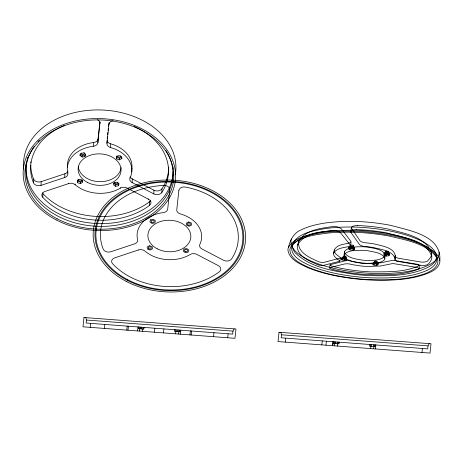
<?xml version="1.0" encoding="UTF-8"?>
<svg xmlns="http://www.w3.org/2000/svg" width="463" height="463" viewBox="0 0 463 463"><rect width="100%" height="100%" fill="white"/><g stroke="black" fill="none" stroke-linecap="round" stroke-linejoin="round"><path stroke-width="0.69" d="M100.014 122.232L97.896 142.679A5.458 4.005 2.2 0 1 93.485 146.221A32.306 23.706 2.2 0 0 67.777 173.22A5.458 4.005 2.2 0 1 64.751 177.485L41.01 185.374A5.458 4.005 2.2 0 1 33.423 182.752L33.568 179.048A68.975 50.612 2.2 0 1 30.755 165.117M41.01 185.374L41.149 181.664L64.889 173.775A5.458 4.005 2.2 0 0 67.864 171.102M150.649 200.653A5.458 4.005 2.2 0 1 149.659 201.694L149.514 205.404A68.975 50.612 2.2 0 1 42.775 197.325L42.92 193.615A5.458 4.005 2.2 0 1 42.364 192.857M64.751 177.485L64.889 173.775M67.777 173.22L67.829 171.825M42.775 197.325A5.458 4.005 2.2 0 1 44.923 191.474L68.663 183.585L68.68 183.122M149.514 205.404A5.458 4.005 2.2 0 0 148.652 199.321L126.984 187.995A5.458 4.005 2.2 0 0 120.374 188.117A32.306 23.706 2.2 0 1 75.139 184.696L75.168 184.002M77.686 182.74L77.338 180.611L79.665 179.366L82.35 180.257L82.698 182.387L80.365 183.632L77.686 182.74L77.512 179.777M80.047 155.464L80.846 153.421L83.67 152.946L85.701 154.52L84.903 156.563L82.073 157.038L80.047 155.464L80.087 154.434M80.365 183.632L80.423 182.086L82.755 180.842M82.073 157.038L82.13 155.493L80.105 153.919M84.903 156.563L85.36 154M93.485 146.221L93.624 142.517A5.458 4.005 2.2 0 0 98.04 138.975L99.881 121.885M97.896 142.679L98.04 138.975M168.665 167.068A68.975 50.612 2.2 0 1 161.975 188.765L161.83 192.475A5.458 4.005 2.2 0 1 153.809 193.91L132.14 182.584A5.458 4.005 2.2 0 1 130.074 177.931A32.306 23.706 2.2 0 0 110.553 147.512A5.458 4.005 2.2 0 1 106.965 143.368L107.063 140.897M106.965 143.368L109.1 122.533M110.553 147.512L110.692 143.808A5.458 4.005 2.2 0 1 107.156 140.602M115.461 186.288L113.435 184.714L114.234 182.671L117.058 182.196L119.089 183.77L118.291 185.813L115.461 186.288L115.524 184.743L113.493 183.169M116.844 157.432L119.523 158.323L121.856 157.079L121.798 158.624L119.466 159.868L116.786 158.977L116.612 156.014M118.291 185.813L118.748 183.25M119.466 159.868L119.523 158.323M120.374 188.117L120.392 187.654M130.074 177.931L130.109 177.005M131.758 172.051L131.903 168.347M132.14 182.584L132.279 178.88A5.458 4.005 2.2 0 1 130.346 177.109M148.652 199.321L148.675 198.859M153.809 193.91L153.953 190.206L132.279 178.88M168.306 174.817L168.451 171.113M395.003 259.778A5.932 4.352 2.2 0 0 395.211 258.759C396.959 247.612 381.778 245.94 374.058 243.903A65.937 48.378 2.2 0 0 365.515 242.809A11.309 8.299 2.2 0 1 364.178 242.641L361.667 241.935L360.11 240.928L351.758 228.629A2.448 1.8 2.2 0 1 351.475 227.588A2.766 2.031 2.2 0 1 352.737 226.303M344.026 255.096A4.109 3.015 2.2 0 1 344.408 254.204C349.015 249.852 356.232 250.466 362.13 250.304A46.896 34.412 2.2 0 1 368.403 250.853C373.93 252.179 382.565 252.462 384.799 258.632C387.109 249.69 374.81 248.556 368.832 247.283A44.714 32.804 2.2 0 0 362.627 246.733C356.765 246.895 349.553 246.357 345.051 250.79A4.37 3.206 2.2 0 0 344.669 251.71C341.3 260.935 354.965 261.936 360.914 263.192A46.966 34.459 2.2 0 0 366.337 263.655C372.125 263.678 378.549 263.881 383.601 260.611A4.618 3.386 2.2 0 0 384.846 258.638M389.036 255.721L389.233 253.284L386.761 252.648L384.209 253.001L384.041 255.437L386.495 256.051L389.036 255.721L389.233 253.284M384.041 255.437L384.099 254.476L386.663 254.129L389.146 254.76M384.209 253.001L384.145 253.973L386.588 254.592L389.123 254.256M386.495 256.051L386.588 254.592M386.663 254.129L386.761 252.648M377.976 264.848L378.097 263.505L377.096 262.729L374.532 262.48L373.016 263.013L372.877 264.356L373.907 265.114L376.436 265.357L377.976 264.848L376.969 264.078L374.04 263.777L373.016 263.013M376.969 264.078L377.096 262.729M376.436 265.357L376.558 264.037L378.097 263.505M373.907 265.114L374.023 263.962M374.532 262.48L374.399 263.829L372.877 264.356M85.788 317.635L86.448 320.031L86.124 323.024L232.669 334.118L232.993 331.126L234.151 328.869M107.184 138.946L107.416 136.805M107.647 134.664L107.879 132.522M108.111 130.381L108.336 128.239M108.568 126.11L108.799 123.986M90.227 327.353L90.655 323.365M104.383 328.423L104.812 324.436M126.775 330.119L127.203 326.131M127.996 330.212L128.425 326.224M137.563 330.935L137.997 326.947M138.524 326.988L138.344 328.649L143.848 329.066L144.028 327.405M138.917 328.695L139.097 327.034M139.334 331.068L139.583 328.742M140.52 328.817L140.7 327.156M141.672 328.904L141.846 327.243M142.326 331.3L142.575 328.973M143.275 329.025L143.455 327.364M154.434 332.214L154.862 328.226M163.503 332.897L163.931 328.909M174.765 329.731L174.586 331.392L180.095 331.809L180.275 330.148M175.159 331.439L175.338 329.778M175.61 333.817L175.859 331.491M176.768 331.56L176.947 329.899M177.914 331.647L178.093 329.986M178.602 334.043L178.851 331.716M179.522 331.768L179.702 330.107M180.367 334.176L180.801 330.188M189.94 334.899L190.368 330.912M191.161 334.992L191.589 331.004M213.553 336.688L213.981 332.7M227.709 337.759L228.137 333.771M280.844 332.399L281.498 334.795L281.174 337.787L427.725 348.882L428.049 345.89L429.207 343.633M285.283 342.116L285.712 338.129M321.826 344.883L322.26 340.895M325.964 345.195L326.392 341.208M332.619 345.699L333.047 341.711M332.677 345.705L333.111 341.717M333.516 341.746L333.337 343.413L339.038 343.841L339.217 342.18M334.269 343.482L334.448 341.821M334.39 345.832L334.639 343.511M335.258 343.558L335.438 341.897M337.116 343.696L337.295 342.035M337.382 346.064L337.631 343.737M338.106 343.772L338.285 342.111M369.688 344.489L369.509 346.15L375.204 346.579L375.383 344.918M370.435 346.22L370.614 344.559M370.66 348.581L370.915 346.255M371.43 346.295L371.61 344.634M373.282 346.434L373.462 344.773M373.653 348.807L373.907 346.48M374.278 346.509L374.457 344.848M375.424 348.94L375.852 344.952M421.972 352.465L422.401 348.477M333.684 253.417A6.123 4.491 2.2 0 1 334.026 252.509C337.377 247.931 343.743 247.676 348.836 246.547C350.885 246.623 351.921 239.996 350.236 242.583C344.993 244.505 338.245 243.949 334.784 249.077A6.523 4.786 2.2 0 0 334.436 250.014C331.242 255.437 336.335 258.261 339.813 260.912A0.816 0.596 2.2 0 1 339.744 261.271L322.977 265.507A11.262 8.265 2.2 0 1 318.064 264.819M334.436 250.014C333.771 253.984 338.308 255.408 340.45 257.7A0.868 0.637 2.2 0 1 340.38 258.076L323.487 262.486A10.857 7.964 2.2 0 1 318.839 261.798C310.714 258.123 298.757 253.458 298.415 243.006A14.44 10.597 2.2 0 1 298.78 241.385C305.447 229.44 321.687 228.236 333.846 226.413A11.384 8.351 2.2 0 1 338.638 227.246L341.376 228.855L350.647 240.98A1.777 1.302 2.2 0 1 350.913 241.779M354.496 249.447L354.739 247.954L353.338 246.895L350.329 246.594L348.778 247.358L348.506 248.857L349.947 249.887L352.916 250.182L354.496 249.447L353.09 248.399L350.069 248.099L348.506 248.857M352.916 250.182L353.159 248.695L354.739 247.954M353.09 248.399L353.338 246.895M350.069 248.099L350.543 245.396L351.255 245.957A2.986 2.193 2.2 0 0 352.436 246.125L353.547 245.824M349.947 249.887L350.207 248.399L348.778 247.358M346.498 260.189L346.44 257.984L343.992 257.422L341.873 257.717L341.607 259.089L341.96 259.928L344.391 260.466L346.498 260.189L346.44 257.984M350.763 231.587L351.492 227.588M344.391 260.466L344.646 259.112L346.741 258.829M341.607 259.089L343.731 258.8L343.992 257.422M341.96 259.928L342.226 258.568L341.873 257.717M339.819 261.091L340.455 257.891M329.448 267.828L330.113 264.859A0.654 0.48 2.2 0 1 330.171 264.726L345.242 260.808L347.852 260.605A11.32 8.305 2.2 0 1 350.15 260.866L350.815 261.01A57.36 42.087 2.2 0 0 354.513 261.821L359.334 262.608A67.285 49.367 2.2 0 0 367.848 263.349L380.864 262.822L392.352 260.362A11.401 8.363 2.2 0 1 394.366 260.455L416.822 264.153L419.125 265.096A0.891 0.654 2.2 0 1 419.264 265.421L419.351 268.633A0.741 0.544 2.2 0 1 419.322 268.795C403.238 275.479 384.765 275.103 367.558 274.594A151.094 110.86 2.2 0 1 354.178 273.373L350.005 272.811A133.269 97.786 2.2 0 1 331.658 269.182A8.218 6.031 2.2 0 1 331.091 268.997L329.523 268.141A0.695 0.509 2.2 0 1 329.442 267.828A0.613 0.451 2.2 0 1 329.506 267.701L344.669 263.945L347.296 263.754A11.87 8.71 2.2 0 1 349.617 264.014L350.288 264.153A59.195 43.429 2.2 0 0 353.194 264.79L358.889 265.727A70.579 51.787 2.2 0 0 367.483 266.474L380.609 265.999L392.196 263.644A11.957 8.774 2.2 0 1 394.227 263.736L416.891 267.394L419.218 268.32A0.845 0.619 2.2 0 1 419.356 268.633M318.058 264.836C309.944 261.201 297.842 256.901 297.252 246.495A13.537 9.931 2.2 0 1 297.599 244.921L298.78 241.385M291.997 246.229C296.019 232.877 312.866 231.147 324.424 228.676C345.983 225.718 367.992 226.87 389.342 230.858C402.173 233.491 415.114 236.952 426.417 243.775C431.719 247.022 437.205 252.057 436.736 258.852A13.844 10.157 2.2 0 1 436.482 261.468C435.174 265.721 431.14 268.32 427.378 270.236C409.402 278.13 389.169 278.344 369.873 277.788A167.137 122.637 2.2 0 1 353.859 276.44C338.812 274.553 323.764 271.486 309.759 265.536C302.501 261.925 292.385 257.631 291.574 248.388A13.878 10.18 2.2 0 1 291.997 246.229A15.279 11.21 2.2 0 1 293.328 243.764C308.769 229.428 332.677 231.025 352.326 230.186C375.261 230.973 398.626 234.012 419.831 243.22C427.494 246.733 436.169 251.936 437.876 260.901A13.502 9.908 2.2 0 1 437.437 264.107C435.289 269.177 429.838 271.683 425.063 273.668C407.394 279.924 388.283 280.318 369.746 279.658A174.383 127.95 2.2 0 1 353.5 278.298C338.216 276.399 322.925 273.338 308.647 267.429C301.263 263.806 290.938 259.668 289.873 250.344A13.844 10.157 2.2 0 1 291.024 246.553L294.086 242.826M288.385 247.502C290.087 240.291 293.542 233.08 300.759 230.047C308.063 226.361 316.107 224.514 324.135 223.172C346.272 219.994 368.907 221.164 390.83 225.383C408.933 230.557 441.87 235.158 439.827 260.686A13.884 10.186 2.2 0 1 439.561 263.43C438.102 267.938 433.709 270.583 429.681 272.545C410.884 280.422 389.927 280.613 369.862 279.999A178.654 131.081 2.2 0 1 353.298 278.61C337.677 276.677 322.063 273.552 307.455 267.539C299.804 263.823 289.225 259.604 287.928 250.037A13.919 10.215 2.2 0 1 288.385 247.502C294.879 236.24 310.042 235.094 321.53 232.727C344.374 229.839 367.634 231.112 390.251 235.245C402.555 237.669 414.854 240.887 426.087 246.594C431.713 249.794 438.652 253.701 439.827 260.686M297.599 244.921C304.301 232.993 320.847 232.258 332.891 230.389M388.318 251.756L387.334 252.098A2.83 2.078 2.2 0 1 385.974 251.965C384.84 250.726 384.62 253.88 385.841 253.99A2.905 2.13 2.2 0 0 387.201 254.118L388.202 253.776M385.413 251.432L386.385 251.091A2.824 2.072 2.2 0 1 387.757 251.224C388.978 251.386 388.775 254.494 387.624 253.273A2.9 2.13 2.2 0 0 386.252 253.145L385.274 253.458M350.578 245.309L351.689 244.996A2.981 2.188 2.2 0 1 352.875 245.17C354.34 245.373 353.773 248.637 352.528 247.254A3.062 2.246 2.2 0 0 351.33 247.086L350.213 247.387M343.297 256.166L344.258 255.929A3.004 2.205 2.2 0 1 345.323 256.074C346.677 256.195 346.116 259.135 344.97 257.972A3.085 2.263 2.2 0 0 343.899 257.833L342.938 258.059M353.165 247.942L352.088 248.197A3.073 2.251 2.2 0 1 350.908 248.029L350.173 247.485M345.919 256.624L344.993 256.826A3.004 2.205 2.2 0 1 343.928 256.681C342.799 255.46 342.209 258.464 343.575 258.568A3.085 2.263 2.2 0 0 344.64 258.707L345.601 258.481M292.327 244.788C302.05 235.904 316.148 234.683 328.62 232.976C348.899 231.176 369.399 232.42 389.406 236.095C405.935 240.135 425.757 243.116 436.788 257.416M374.526 261.207L375.302 260.999A2.761 2.026 2.2 0 1 376.616 261.144C377.658 261.288 377.38 264.06 376.442 263.013A2.836 2.078 2.2 0 0 375.123 262.88L374.341 263.071M377.021 261.607L376.24 261.809A2.766 2.031 2.2 0 1 374.932 261.664C373.994 260.675 373.699 263.378 374.752 263.522A2.842 2.083 2.2 0 0 376.066 263.655M376.807 263.499L376.066 263.667M352.713 226.274L356.203 225.522A10.661 7.819 2.2 0 1 357.245 225.516M351.99 230.308L355.52 229.579A11.164 8.189 2.2 0 1 356.574 229.579M82.13 155.493L84.961 155.018M115.524 184.743L118.349 184.268M86.448 320.031L232.993 331.126M281.498 334.795L428.049 345.89M350.207 248.399L353.159 248.695M420.421 265.253L396.6 261.213L395.008 260.183L395.107 256.548A1.175 0.862 2.2 0 0 395.286 257.011L398.018 258.18L420.317 261.936A11.06 8.114 2.2 0 0 425.254 261.925L427.499 261.115L430.573 257.411A14.799 10.857 2.2 0 0 431.452 254.87A14.428 10.585 2.2 0 0 431.545 253.058C426.232 236.321 402.202 232.993 387.618 228.93A140.787 103.301 2.2 0 0 357.245 225.545M343.731 258.8L346.191 259.355M342.226 258.568L344.646 259.112M332.451 266.271L332.301 266.231A7.888 5.787 2.2 0 1 331.734 266.063L330.183 265.177M77.743 181.195L80.423 182.086M345.033 253.498C348.963 258.169 355.688 258.95 361.354 259.986A44.772 32.85 2.2 0 0 366.725 260.449C372.565 260.385 379.411 260.762 384.232 256.901A4.572 3.357 2.2 0 0 385.06 255.229M435.614 255.235L436.1 256.265A15.215 11.164 2.2 0 1 436.742 258.852M121.798 158.624L121.451 156.494L118.765 155.603L116.439 156.847L116.786 158.977M420.421 265.241A11.587 8.502 2.2 0 0 425.404 265.258C428.269 264.998 430.11 262.243 431.261 259.882A13.554 9.949 2.2 0 0 431.776 256.652C426.273 239.533 401.942 237.438 387.34 232.999A147.581 108.284 2.2 0 0 356.574 229.602M395.211 258.759C392.416 250.396 381.032 249.586 373.664 247.578A69.126 50.716 2.2 0 0 365.029 246.49A11.859 8.704 2.2 0 1 363.675 246.316L361.134 245.627L359.554 244.638L351.035 232.605A2.384 1.748 2.2 0 1 350.746 231.587A2.685 1.968 2.2 0 1 352.013 230.337M431.545 253.058L431.776 256.652M395.35 255.327A6.326 4.642 2.2 0 1 395.142 256.375M339.593 232.073A4.398 3.229 2.2 0 1 340.664 232.935L349.993 244.661A1.696 1.244 2.2 0 1 350.265 245.442M292.952 243.509A14.666 10.759 2.2 0 0 292.593 244.898C292.165 247.607 293.357 250.327 294.925 252.474C310.308 267.88 333.603 270.948 354.183 274.281A161.002 118.129 2.2 0 0 370.105 275.624C389.904 276.075 411.017 276.017 429.045 266.757C432.477 264.709 436.03 261.705 436.505 257.48A14.66 10.759 2.2 0 0 436.516 256.085M439.074 252.057A16.24 11.916 2.2 0 1 438.837 254.991C437.547 259.656 433.304 262.666 429.247 264.848C411.063 273.407 390.309 273.87 370.574 273.326A159.191 116.803 2.2 0 1 354.311 271.955C338.985 269.981 323.66 266.705 309.51 260.356C301.859 256.438 291.609 251.467 290.891 241.75A16.274 11.945 2.2 0 1 291.418 239.047M345.045 253.493A4.555 3.345 2.2 0 1 344.651 251.71M332.903 230.516A10.487 7.697 2.2 0 1 339.634 232.027M419.264 265.421A0.793 0.579 2.2 0 1 419.229 265.588C404.743 272.585 387.016 271.729 371.251 271.891A143.796 105.506 2.2 0 1 354.386 270.473L350.474 269.935A128.338 94.163 2.2 0 1 333.487 266.555M330.188 265.177A0.735 0.538 2.2 0 1 330.107 264.859M110.692 143.808A32.306 23.706 2.2 0 1 131.752 169.435M67.511 167.189A32.306 23.706 2.2 0 1 93.624 142.517M121.109 167.531A21.477 15.759 2.2 0 1 99.313 181.664A21.477 15.759 2.2 0 1 78.259 166.194M109.037 124.153A5.458 4.005 2.2 0 1 113.128 120.658M97.479 119.738A5.458 4.005 2.2 0 1 99.967 123.465M134.229 126.463A68.975 50.612 2.2 0 1 161.83 192.475M33.423 182.752A68.975 50.612 2.2 0 1 64.687 125.328M149.659 201.694A68.975 50.612 2.2 0 1 42.92 193.615M30.801 162.889A68.975 50.612 2.2 0 1 30.871 161.795M161.975 188.765A5.458 4.005 2.2 0 1 153.953 190.206M41.149 181.664A5.458 4.005 2.2 0 1 33.568 179.048M68.663 183.585A5.458 4.005 2.2 0 1 75.139 184.696M173.058 171.704A73.524 53.951 2.2 0 1 96.136 223.467A73.524 53.951 2.2 0 1 26.293 164.07M27.109 159.266A73.524 53.951 2.2 0 1 27.583 157.426M172.849 166.732A73.524 53.951 2.2 0 1 173.017 168.879M23.729 169.088A76.256 55.954 2.2 0 1 101.588 109.991A76.256 55.954 2.2 0 1 175.292 174.516M165.847 150.406A73.524 53.951 2.2 0 1 98.197 226.332A73.524 53.951 2.2 0 1 34.198 146.412M37.92 141.794A73.524 53.951 2.2 0 1 39.32 140.301M117.648 182.231A1.499 1.1 2.2 0 1 116.363 183.84A1.499 1.1 2.2 0 1 114.98 182.225M120.577 155.753A1.499 1.1 2.2 0 1 119.298 157.252A1.499 1.1 2.2 0 1 117.747 155.84M84.307 153.004A1.499 1.1 2.2 0 1 82.952 154.509A1.499 1.1 2.2 0 1 81.517 152.998M83.838 152.553A1.499 1.1 2.2 0 1 84.063 152.715M81.552 179.904A1.499 1.1 2.2 0 1 79.723 181.056A1.499 1.1 2.2 0 1 78.779 179.384M83.977 317.502L82.975 326.803L234.961 338.308L235.962 329.002L83.977 317.502M169.771 189.853L167.704 209.068A5.458 4.005 2.2 0 1 163.289 212.61A32.306 23.706 2.2 0 0 137.58 239.602A5.458 4.005 2.2 0 1 134.554 243.874L110.813 251.762A5.458 4.005 2.2 0 1 103.226 249.14A68.975 50.612 2.2 0 1 163.896 185.437A5.458 4.005 2.2 0 1 169.771 189.853M178.84 190.536L176.768 209.751A5.458 4.005 2.2 0 0 180.356 213.9A32.306 23.706 2.2 0 1 199.877 244.319A5.458 4.005 2.2 0 0 201.943 248.972L223.612 260.299A5.458 4.005 2.2 0 0 231.633 258.858A68.975 50.612 2.2 0 0 185.565 187.075A5.458 4.005 2.2 0 0 178.84 190.536M279.027 332.266L278.026 341.567L430.017 353.072L431.018 343.772L279.027 332.266M150.649 219.803L149.85 221.852L151.876 223.421L154.706 222.952L155.504 220.909L153.473 219.335L150.649 219.803M184.037 249.053L183.238 251.096L185.269 252.671L188.094 252.202L188.892 250.153L186.861 248.585L184.037 249.053M188.574 221.991L186.242 223.235L186.589 225.365L189.269 226.251L191.601 225.012L191.254 222.877L188.574 221.991M149.474 245.755L147.141 246.993L147.489 249.129L150.168 250.014L152.501 248.77L152.153 246.64L149.474 245.755M138.466 249.968L114.726 257.856A5.458 4.005 2.2 0 0 112.578 263.713A68.975 50.612 2.2 0 0 219.317 271.793A5.458 4.005 2.2 0 0 218.461 265.71L196.787 254.384A5.458 4.005 2.2 0 0 190.177 254.505A32.306 23.706 2.2 0 1 144.948 251.079A5.458 4.005 2.2 0 0 138.466 249.968M127.209 280.271A74.439 54.617 2.2 0 0 243.55 241.617A74.439 54.617 2.2 0 0 137.355 186.114A74.439 54.617 2.2 0 0 127.209 280.271M126.179 281.359A76.256 55.954 2.2 0 0 245.367 241.755A76.256 55.954 2.2 0 0 136.568 184.899A76.256 55.954 2.2 0 0 126.179 281.359M56.185 219.913A76.256 55.954 2.2 0 0 175.373 180.31A76.256 55.954 2.2 0 0 66.574 123.453A76.256 55.954 2.2 0 0 56.185 219.913M127.724 279.733A73.524 53.951 2.2 0 0 242.647 241.547A73.524 53.951 2.2 0 0 137.743 186.728A73.524 53.951 2.2 0 0 127.724 279.733M188.088 224.977A1.499 1.1 2.2 0 0 190.438 224.196A1.499 1.1 2.2 0 0 188.296 223.079A1.499 1.1 2.2 0 0 188.088 224.977M151.818 222.234A1.499 1.1 2.2 0 0 154.162 221.453A1.499 1.1 2.2 0 0 152.02 220.33A1.499 1.1 2.2 0 0 151.818 222.234M148.953 248.816A1.499 1.1 2.2 0 0 151.297 248.035A1.499 1.1 2.2 0 0 149.155 246.918A1.499 1.1 2.2 0 0 148.953 248.816M185.223 251.559A1.499 1.1 2.2 0 0 187.573 250.778A1.499 1.1 2.2 0 0 185.431 249.661A1.499 1.1 2.2 0 0 185.223 251.559M157.206 248.776A21.477 15.759 2.2 0 0 190.773 237.623A21.477 15.759 2.2 0 0 160.134 221.609A21.477 15.759 2.2 0 0 157.206 248.776M87.403 182.387A21.477 15.759 2.2 0 0 120.97 171.235A21.477 15.759 2.2 0 0 90.331 155.227A21.477 15.759 2.2 0 0 87.403 182.387M57.215 218.831A74.439 54.617 2.2 0 0 173.556 180.176A74.439 54.617 2.2 0 0 67.361 124.674A74.439 54.617 2.2 0 0 57.215 218.831"/></g></svg>
